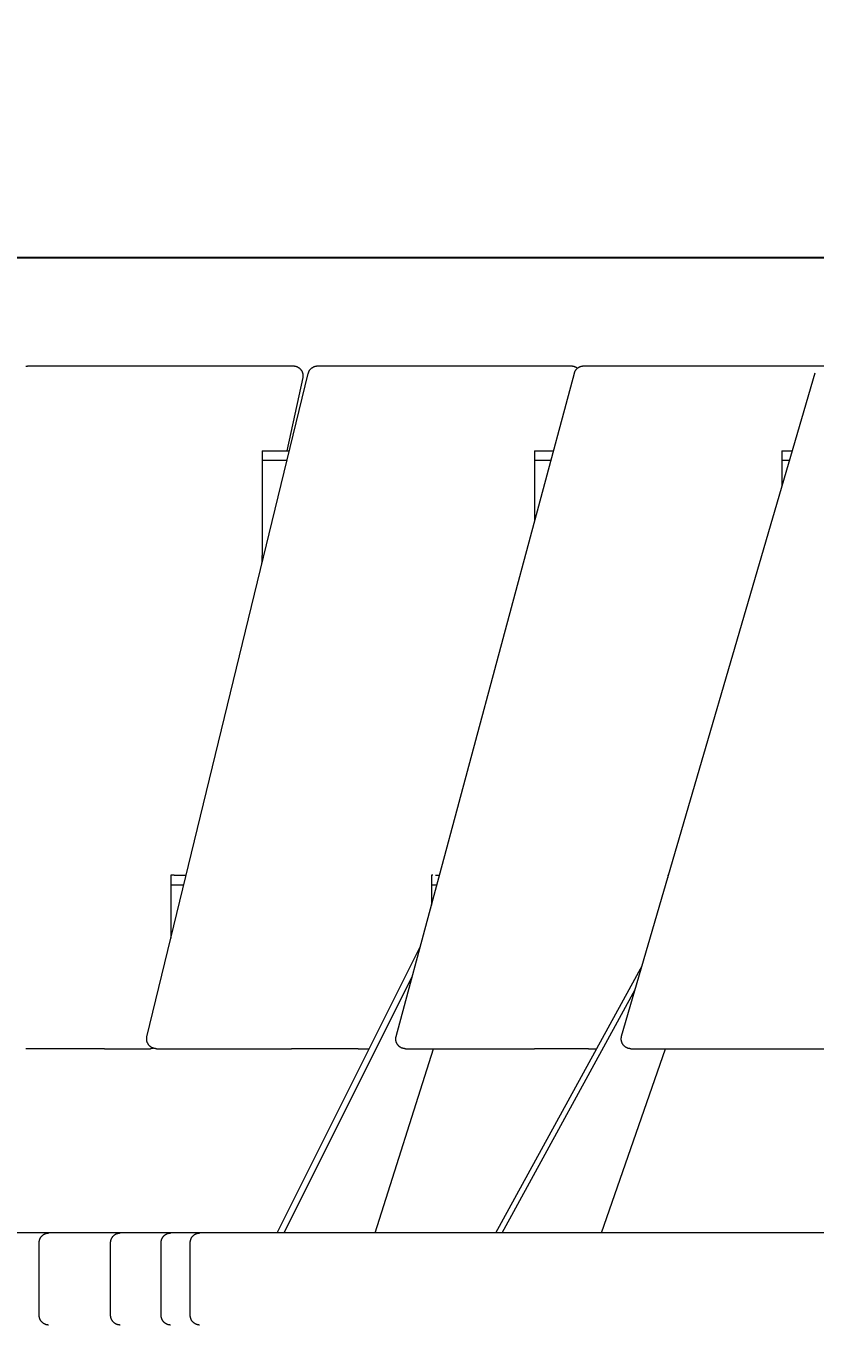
# Model space of a CAD drawing. Header units: inches. Extents: x -11 to 189, y -7 to 133.
# Drawn here: x 152.12 to 164.95, y 111.93 to 133.05 of the extents above; entities that cross this region are included whole.
import ezdxf

# ---------------------------------------------------------------- set-up
doc = ezdxf.new("R2010")
doc.units = ezdxf.units.IN
doc.layers.add('ZANO_R', color=7, linetype='Continuous', lineweight=0)
doc.layers.add('ZANO_W', color=1, linetype='Continuous', lineweight=0)
doc.styles.get("Standard").update_dxf_attribs({"font": 'arial.ttf'})
doc.dimstyles.new('amerykanie', dxfattribs={"dimtxt": 50, "dimasz": 50, "dimexe": 0.5, "dimexo": 0.5, "dimgap": 1, "dimtad": 1, "dimdec": 0, "dimzin": 0, "dimlunit": 5, "dimtxsty": 'Standard', "dimcen": 0.09, "dimclrd": 1, "dimclre": 1, "dimclrt": 1, "dimazin": 0, "dimtfac": 1, "dimtdec": 0, "dimtmove": 0, "dimatfit": 3, "dimfxl": 1, "dimtzin": 0, "dimarcsym": 1})

# ---------------------------------------------------------------- blocks, each defined once
blk = doc.blocks.new('*D405')
at = {"layer": 'ZANO_W', "color": 1, "lineweight": -2}
for p, q in [((116.545, 116.452), (116.545, 129.787)), ((179.816, 127.886), (179.816, 129.787)), ((117.545, 129.287), (178.816, 129.287))]:
    blk.add_line(p, q, dxfattribs=at)
at = {"layer": 'ZANO_W', "color": 1}
for points in [[(117.545, 129.454), (117.545, 129.121), (116.545, 129.287)], [(178.816, 129.121), (178.816, 129.454), (179.816, 129.287)]]:
    blk.add_solid(points, dxfattribs=at)
at = {"layer": 'ZANO_W', "color": 1, "insert": (148.18, 130.628), "char_height": 1.625, "attachment_point": 5}
blk.add_mtext('63 1/4', dxfattribs=at)

msp = doc.modelspace()

# ---------------------------------------------------------------- linework, layer by layer
at = {"layer": 'ZANO_R'}
for p, q in [((152.11623, 127.51738), (152.12148, 127.51898)), ((152.12148, 127.51898), (152.12678, 127.5204)), ((152.12678, 127.5204), (152.13212, 127.52163)), ((152.13212, 127.52163), (152.13751, 127.52268)), ((152.13751, 127.52268), (152.14293, 127.52353)), ((152.14293, 127.52353), (152.14837, 127.5242)), ((152.14837, 127.5242), (152.15384, 127.52468)), ((152.15384, 127.52468), (152.15931, 127.52496)), ((152.15931, 127.52496), (152.1648, 127.52506)), ((152.1648, 127.52506), (155.71927, 127.52506)), ((154.08482, 116.62103), (156.70772, 127.4048)), ((155.71927, 127.52506), (156.46307, 127.52506)), ((156.61702, 127.33442), (156.36129, 126.14711)), ((156.46307, 127.52506), (156.46847, 127.52497)), ((156.46847, 127.52497), (156.47386, 127.52469)), ((156.47386, 127.52469), (156.47924, 127.52423)), ((156.47924, 127.52423), (156.4846, 127.52358)), ((156.4846, 127.52358), (156.48994, 127.52275)), ((156.48994, 127.52275), (156.49524, 127.52174)), ((156.49524, 127.52174), (156.50051, 127.52055)), ((156.50051, 127.52055), (156.50573, 127.51917)), ((156.50573, 127.51917), (156.5109, 127.51762)), ((156.5109, 127.51762), (156.51602, 127.51589)), ((156.51602, 127.51589), (156.52107, 127.51399)), ((156.52107, 127.51399), (156.52606, 127.51192)), ((156.52606, 127.51192), (156.53097, 127.50967)), ((156.53097, 127.50967), (156.5358, 127.50726)), ((156.5358, 127.50726), (156.54054, 127.50469)), ((156.54054, 127.50469), (156.5452, 127.50195)), ((156.5452, 127.50195), (156.54976, 127.49906)), ((156.54976, 127.49906), (156.55421, 127.49601)), ((156.55421, 127.49601), (156.55856, 127.49281)), ((156.55856, 127.49281), (156.5628, 127.48946)), ((156.5628, 127.48946), (156.56692, 127.48597)), ((156.56692, 127.48597), (156.57092, 127.48234)), ((156.57092, 127.48234), (156.57479, 127.47858)), ((156.57479, 127.47858), (156.57853, 127.47468)), ((156.57853, 127.47468), (156.58213, 127.47066)), ((156.58213, 127.47066), (156.58559, 127.46652)), ((156.58559, 127.46652), (156.58891, 127.46226)), ((156.58891, 127.46226), (156.59208, 127.45789)), ((156.59208, 127.45789), (156.5951, 127.45342)), ((156.5951, 127.45342), (156.59797, 127.44884)), ((156.59797, 127.44884), (156.60068, 127.44417)), ((156.60068, 127.44417), (156.60322, 127.43941)), ((156.60322, 127.43941), (156.6056, 127.43456)), ((156.6056, 127.43456), (156.60781, 127.42963)), ((156.60781, 127.42963), (156.60986, 127.42464)), ((156.60986, 127.42464), (156.61172, 127.41957)), ((156.61172, 127.41957), (156.61342, 127.41444)), ((156.61342, 127.41444), (156.61494, 127.40926)), ((156.61494, 127.40926), (156.61628, 127.40403)), ((156.61628, 127.40403), (156.61744, 127.39876)), ((156.61807, 127.33972), (156.61702, 127.33442)), ((156.61744, 127.39876), (156.61842, 127.39345)), ((156.61893, 127.34505), (156.61807, 127.33972)), ((156.61842, 127.39345), (156.61921, 127.38811)), ((156.61961, 127.3504), (156.61893, 127.34505)), ((156.61921, 127.38811), (156.61982, 127.38274)), ((156.62011, 127.35578), (156.61961, 127.3504)), ((156.61982, 127.38274), (156.62025, 127.37736)), ((156.62042, 127.36117), (156.62011, 127.35578)), ((156.62025, 127.37736), (156.62049, 127.37197)), ((156.62055, 127.36657), (156.62042, 127.36117)), ((156.62049, 127.37197), (156.62055, 127.36657)), ((156.70772, 127.4048), (156.70908, 127.41)), ((156.70908, 127.41), (156.71062, 127.41516)), ((156.71062, 127.41516), (156.71233, 127.42026)), ((156.71233, 127.42026), (156.71422, 127.42529)), ((156.71422, 127.42529), (156.71628, 127.43026)), ((156.71628, 127.43026), (156.7185, 127.43516)), ((156.7185, 127.43516), (156.72089, 127.43998)), ((156.72089, 127.43998), (156.72345, 127.44471)), ((156.72345, 127.44471), (156.72616, 127.44936)), ((156.72616, 127.44936), (156.72903, 127.45391)), ((156.72903, 127.45391), (156.73206, 127.45835)), ((156.73206, 127.45835), (156.73523, 127.4627)), ((156.73523, 127.4627), (156.73855, 127.46693)), ((156.73855, 127.46693), (156.74202, 127.47104)), ((156.74202, 127.47104), (156.74562, 127.47504)), ((156.74562, 127.47504), (156.74936, 127.47891)), ((156.74936, 127.47891), (156.75322, 127.48265)), ((156.75322, 127.48265), (156.75722, 127.48625)), ((156.75722, 127.48625), (156.76133, 127.48972)), ((156.76133, 127.48972), (156.76556, 127.49304)), ((156.76556, 127.49304), (156.7699, 127.49622)), ((156.7699, 127.49622), (156.77435, 127.49925)), ((156.77435, 127.49925), (156.77889, 127.50212)), ((156.77889, 127.50212), (156.78354, 127.50484)), ((156.78354, 127.50484), (156.78827, 127.50739)), ((156.78827, 127.50739), (156.79309, 127.50979)), ((156.79309, 127.50979), (156.79798, 127.51201)), ((156.79798, 127.51201), (156.80295, 127.51407)), ((156.80295, 127.51407), (156.80799, 127.51596)), ((156.80799, 127.51596), (156.81309, 127.51768)), ((156.81309, 127.51768), (156.81824, 127.51922)), ((156.81824, 127.51922), (156.82344, 127.52058)), ((156.82344, 127.52058), (156.82869, 127.52176)), ((156.82869, 127.52176), (156.83398, 127.52277)), ((156.83398, 127.52277), (156.83929, 127.52359)), ((156.83929, 127.52359), (156.84463, 127.52423)), ((156.84463, 127.52423), (156.84999, 127.52469)), ((156.84999, 127.52469), (156.85536, 127.52497)), ((156.85536, 127.52497), (156.86074, 127.52506)), ((156.86074, 127.52506), (160.14105, 127.52506)), ((158.1359, 116.62468), (161.03353, 127.40845)), ((160.14105, 127.52506), (160.98099, 127.52506)), ((160.98099, 127.52506), (160.98629, 127.52497)), ((160.98629, 127.52497), (160.99159, 127.5247)), ((160.99159, 127.5247), (160.99687, 127.52426)), ((160.99687, 127.52426), (161.00214, 127.52363)), ((161.00214, 127.52363), (161.00738, 127.52283)), ((161.00738, 127.52283), (161.01259, 127.52186)), ((161.01259, 127.52186), (161.01777, 127.5207)), ((161.01777, 127.5207), (161.0229, 127.51938)), ((161.0229, 127.51938), (161.02799, 127.51788)), ((161.02799, 127.51788), (161.03302, 127.51621)), ((161.03302, 127.51621), (161.038, 127.51438)), ((161.03353, 127.40845), (161.03503, 127.41366)), ((161.03503, 127.41366), (161.0367, 127.41881)), ((161.0367, 127.41881), (161.03856, 127.42391)), ((161.038, 127.51438), (161.04291, 127.51238)), ((161.03856, 127.42391), (161.04058, 127.42894)), ((161.04058, 127.42894), (161.04278, 127.43389)), ((161.04278, 127.43389), (161.04515, 127.43877)), ((161.04291, 127.51238), (161.04775, 127.51021)), ((161.04515, 127.43877), (161.04768, 127.44356)), ((161.04768, 127.44356), (161.05038, 127.44827)), ((161.04775, 127.51021), (161.05251, 127.50788)), ((161.05038, 127.44827), (161.05324, 127.45287)), ((161.05251, 127.50788), (161.0572, 127.50539)), ((161.05324, 127.45287), (161.05625, 127.45738)), ((161.05625, 127.45738), (161.05942, 127.46178)), ((161.0572, 127.50539), (161.06179, 127.50275)), ((161.05942, 127.46178), (161.06274, 127.46607)), ((161.06179, 127.50275), (161.0663, 127.49995)), ((161.06274, 127.46607), (161.0662, 127.47024)), ((161.0662, 127.47024), (161.0698, 127.47429)), ((161.0663, 127.49995), (161.07071, 127.497)), ((161.0698, 127.47429), (161.07355, 127.47821)), ((161.07071, 127.497), (161.07501, 127.49391)), ((161.07355, 127.47821), (161.07742, 127.48201)), ((161.07501, 127.49391), (161.07921, 127.49067)), ((161.07742, 127.48201), (161.08142, 127.48566)), ((161.07921, 127.49067), (161.0833, 127.48729)), ((161.08142, 127.48566), (161.08555, 127.48918)), ((161.08555, 127.48918), (161.08979, 127.49255)), ((161.08979, 127.49255), (161.09415, 127.49578)), ((161.09415, 127.49578), (161.09862, 127.49885)), ((161.09862, 127.49885), (161.10319, 127.50176)), ((161.10319, 127.50176), (161.10786, 127.50452)), ((161.10786, 127.50452), (161.11262, 127.50712)), ((161.11262, 127.50712), (161.11746, 127.50955)), ((161.11746, 127.50955), (161.12239, 127.51181)), ((161.12239, 127.51181), (161.12739, 127.5139)), ((161.12739, 127.5139), (161.13246, 127.51582)), ((161.13246, 127.51582), (161.1376, 127.51756)), ((161.1376, 127.51756), (161.14279, 127.51912)), ((161.14279, 127.51912), (161.14803, 127.52051)), ((161.14803, 127.52051), (161.15332, 127.52171)), ((161.15332, 127.52171), (161.15864, 127.52273)), ((161.15864, 127.52273), (161.164, 127.52357)), ((161.164, 127.52357), (161.16938, 127.52422)), ((161.16938, 127.52422), (161.17478, 127.52469)), ((161.17478, 127.52469), (161.1802, 127.52497)), ((161.1802, 127.52497), (161.18562, 127.52506)), ((161.18562, 127.52506), (164.15988, 127.52506)), ((161.80202, 116.62789), (164.94622, 127.41166)), ((164.15988, 127.52506), (165.0878, 127.52506)), ((155.96035, 126.14711), (155.96035, 124.44418)), ((155.96035, 126.14711), (156.40182, 126.14711)), ((160.38709, 126.14711), (160.38709, 125.00266)), ((160.38709, 126.14711), (160.69461, 126.14711)), ((164.4085, 126.14711), (164.57752, 126.14711)), ((164.4085, 126.14711), (164.4085, 125.56741)), ((156.36351, 125.98963), (155.96035, 125.98963)), ((160.65229, 125.98963), (160.38709, 125.98963)), ((164.5316, 125.98963), (164.4085, 125.98963)), ((155.95789, 124.35408), (155.95975, 124.39912)), ((155.95975, 124.39912), (155.96035, 124.44418)), ((155.95477, 124.30912), (155.95789, 124.35408)), ((154.52499, 119.24825), (154.47442, 119.24825)), ((154.47442, 119.24825), (154.47442, 118.22285)), ((154.52499, 119.24825), (154.72383, 119.24825)), ((158.73077, 119.24825), (158.7091, 119.24825)), ((158.7091, 119.24825), (158.7091, 118.75789)), ((158.77815, 119.24825), (158.84086, 119.24825)), ((162.56603, 119.24825), (162.55475, 119.24825)), ((162.55475, 119.24825), (162.55475, 119.20957)), ((154.47442, 119.09077), (154.68552, 119.09077)), ((158.7091, 119.09077), (158.79855, 119.09077)), ((156.20242, 113.43057), (158.52737, 118.08158)), ((159.75751, 113.43057), (162.13899, 117.78361)), ((156.31425, 113.43057), (158.3974, 117.59786)), ((159.85787, 113.43057), (162.02447, 117.39082)), ((154.08036, 116.58303), (154.08042, 116.5885)), ((154.08048, 116.57755), (154.08036, 116.58303)), ((154.08042, 116.5885), (154.08068, 116.59398)), ((154.08079, 116.57208), (154.08048, 116.57755)), ((154.08068, 116.59398), (154.08113, 116.59944)), ((154.0813, 116.56662), (154.08079, 116.57208)), ((154.08113, 116.59944), (154.08177, 116.60488)), ((154.08199, 116.56119), (154.0813, 116.56662)), ((154.08177, 116.60488), (154.0826, 116.6103)), ((154.0826, 116.6103), (154.08361, 116.61568)), ((154.08361, 116.61568), (154.08482, 116.62103)), ((158.13052, 116.58157), (158.13054, 116.58702)), ((158.13069, 116.57613), (158.13052, 116.58157)), ((158.13054, 116.58702), (158.13074, 116.59246)), ((158.13105, 116.57069), (158.13069, 116.57613)), ((158.13074, 116.59246), (158.13114, 116.59789)), ((158.1316, 116.56527), (158.13105, 116.57069)), ((158.13114, 116.59789), (158.13172, 116.60331)), ((158.13234, 116.55987), (158.1316, 116.56527)), ((158.13172, 116.60331), (158.13249, 116.6087)), ((158.13249, 116.6087), (158.13344, 116.61406)), ((158.13344, 116.61406), (158.13458, 116.61939)), ((158.13458, 116.61939), (158.1359, 116.62468)), ((161.79573, 116.58522), (161.79587, 116.59063)), ((161.79577, 116.57981), (161.79573, 116.58522)), ((161.796, 116.57441), (161.79577, 116.57981)), ((161.79587, 116.59063), (161.7962, 116.59603)), ((161.79642, 116.56902), (161.796, 116.57441)), ((161.7962, 116.59603), (161.79671, 116.60141)), ((161.79702, 116.56364), (161.79642, 116.56902)), ((161.79671, 116.60141), (161.79741, 116.60677)), ((161.79741, 116.60677), (161.79829, 116.61211)), ((161.79829, 116.61211), (161.79935, 116.61741)), ((161.79935, 116.61741), (161.80059, 116.62267)), ((161.80059, 116.62267), (161.80202, 116.62789)), ((153.39657, 116.42633), (152.11782, 116.42633)), ((153.39657, 116.42633), (154.14038, 116.42633)), ((154.08287, 116.55578), (154.08199, 116.56119)), ((154.08394, 116.5504), (154.08287, 116.55578)), ((154.08519, 116.54507), (154.08394, 116.5504)), ((154.08663, 116.53978), (154.08519, 116.54507)), ((154.08826, 116.53455), (154.08663, 116.53978)), ((154.09006, 116.52938), (154.08826, 116.53455)), ((154.09204, 116.52427), (154.09006, 116.52938)), ((154.0942, 116.51923), (154.09204, 116.52427)), ((154.09654, 116.51427), (154.0942, 116.51923)), ((154.09904, 116.5094), (154.09654, 116.51427)), ((154.10171, 116.50462), (154.09904, 116.5094)), ((154.10455, 116.49993), (154.10171, 116.50462)), ((154.10755, 116.49534), (154.10455, 116.49993)), ((154.11071, 116.49087), (154.10755, 116.49534)), ((154.11402, 116.4865), (154.11071, 116.49087)), ((154.11748, 116.48225), (154.11402, 116.4865)), ((154.12108, 116.47812), (154.11748, 116.48225)), ((154.12483, 116.47413), (154.12108, 116.47812)), ((154.12872, 116.47026), (154.12483, 116.47413)), ((154.13273, 116.46653), (154.12872, 116.47026)), ((154.13688, 116.46295), (154.13273, 116.46653)), ((154.14114, 116.45951), (154.13688, 116.46295)), ((154.14533, 116.42641), (154.14038, 116.42633)), ((154.14552, 116.45622), (154.14114, 116.45951)), ((154.15028, 116.42664), (154.14533, 116.42641)), ((154.15002, 116.45309), (154.14552, 116.45622)), ((154.15462, 116.45011), (154.15002, 116.45309)), ((154.15522, 116.42703), (154.15028, 116.42664)), ((154.15932, 116.4473), (154.15462, 116.45011)), ((154.16014, 116.42757), (154.15522, 116.42703)), ((154.16412, 116.44465), (154.15932, 116.4473)), ((154.16505, 116.42827), (154.16014, 116.42757)), ((154.169, 116.44217), (154.16412, 116.44465)), ((154.16993, 116.42913), (154.16505, 116.42827)), ((154.17397, 116.43986), (154.169, 116.44217)), ((154.17478, 116.43013), (154.16993, 116.42913)), ((154.17902, 116.43772), (154.17397, 116.43986)), ((154.17959, 116.43129), (154.17478, 116.43013)), ((154.18414, 116.43577), (154.17902, 116.43772)), ((154.18437, 116.4326), (154.17959, 116.43129)), ((154.18932, 116.43399), (154.18414, 116.43577)), ((154.18911, 116.43406), (154.18437, 116.4326)), ((154.19456, 116.43239), (154.18932, 116.43399)), ((154.19986, 116.43098), (154.19456, 116.43239)), ((154.2052, 116.42975), (154.19986, 116.43098)), ((154.21057, 116.42871), (154.2052, 116.42975)), ((154.21599, 116.42785), (154.21057, 116.42871)), ((154.22143, 116.42719), (154.21599, 116.42785)), ((154.22688, 116.42671), (154.22143, 116.42719)), ((154.23236, 116.42642), (154.22688, 116.42671)), ((154.23783, 116.42633), (154.23236, 116.42642)), ((154.23783, 116.42633), (156.43395, 116.42633)), ((157.51814, 116.42633), (156.43395, 116.42633)), ((157.51814, 116.42633), (157.69995, 116.42633)), ((157.79287, 113.43057), (158.74256, 116.42633)), ((158.13326, 116.55451), (158.13234, 116.55987)), ((158.13436, 116.54917), (158.13326, 116.55451)), ((158.13565, 116.54388), (158.13436, 116.54917)), ((158.13712, 116.53864), (158.13565, 116.54388)), ((158.13878, 116.53344), (158.13712, 116.53864)), ((158.14061, 116.52831), (158.13878, 116.53344)), ((158.14262, 116.52325), (158.14061, 116.52831)), ((158.1448, 116.51826), (158.14262, 116.52325)), ((158.14715, 116.51335), (158.1448, 116.51826)), ((158.14967, 116.50852), (158.14715, 116.51335)), ((158.15236, 116.50378), (158.14967, 116.50852)), ((158.15521, 116.49914), (158.15236, 116.50378)), ((158.15821, 116.4946), (158.15521, 116.49914)), ((158.16138, 116.49016), (158.15821, 116.4946)), ((158.16469, 116.48584), (158.16138, 116.49016)), ((158.16815, 116.48163), (158.16469, 116.48584)), ((158.17176, 116.47755), (158.16815, 116.48163)), ((158.1755, 116.47359), (158.17176, 116.47755)), ((158.17938, 116.46977), (158.1755, 116.47359)), ((158.18339, 116.46608), (158.17938, 116.46977)), ((158.18752, 116.46254), (158.18339, 116.46608)), ((158.19178, 116.45913), (158.18752, 116.46254)), ((158.19615, 116.45588), (158.19178, 116.45913)), ((158.20063, 116.45278), (158.19615, 116.45588)), ((158.20521, 116.44984), (158.20063, 116.45278)), ((158.20989, 116.44706), (158.20521, 116.44984)), ((158.21467, 116.44444), (158.20989, 116.44706)), ((158.21953, 116.44198), (158.21467, 116.44444)), ((158.22448, 116.4397), (158.21953, 116.44198)), ((158.2295, 116.43759), (158.22448, 116.4397)), ((158.23459, 116.43566), (158.2295, 116.43759)), ((158.23975, 116.4339), (158.23459, 116.43566)), ((158.24496, 116.43232), (158.23975, 116.4339)), ((158.25023, 116.43092), (158.24496, 116.43232)), ((158.25554, 116.42971), (158.25023, 116.43092)), ((158.26089, 116.42868), (158.25554, 116.42971)), ((158.26627, 116.42783), (158.26089, 116.42868)), ((158.27167, 116.42718), (158.26627, 116.42783)), ((158.2771, 116.42671), (158.27167, 116.42718)), ((158.28254, 116.42642), (158.2771, 116.42671)), ((158.28799, 116.42633), (158.28254, 116.42642)), ((158.28799, 116.42633), (160.38404, 116.42633)), ((161.26225, 116.42633), (160.38404, 116.42633)), ((161.26225, 116.42633), (161.39644, 116.42633)), ((161.47612, 113.43057), (162.51548, 116.42633)), ((161.7978, 116.55829), (161.79702, 116.56364)), ((161.79877, 116.55297), (161.7978, 116.55829)), ((161.79992, 116.54769), (161.79877, 116.55297)), ((161.80125, 116.54245), (161.79992, 116.54769)), ((161.80276, 116.53725), (161.80125, 116.54245)), ((161.80445, 116.53211), (161.80276, 116.53725)), ((161.80631, 116.52704), (161.80445, 116.53211)), ((161.80835, 116.52203), (161.80631, 116.52704)), ((161.81056, 116.51709), (161.80835, 116.52203)), ((161.81293, 116.51223), (161.81056, 116.51709)), ((161.81547, 116.50746), (161.81293, 116.51223)), ((161.81817, 116.50277), (161.81547, 116.50746)), ((161.82104, 116.49818), (161.81817, 116.50277)), ((161.82405, 116.4937), (161.82104, 116.49818)), ((161.82722, 116.48932), (161.82405, 116.4937)), ((161.83054, 116.48505), (161.82722, 116.48932)), ((161.83401, 116.48089), (161.83054, 116.48505)), ((161.83761, 116.47686), (161.83401, 116.48089)), ((161.84135, 116.47295), (161.83761, 116.47686)), ((161.84522, 116.46918), (161.84135, 116.47295)), ((161.84922, 116.46554), (161.84522, 116.46918)), ((161.85334, 116.46204), (161.84922, 116.46554)), ((161.85758, 116.45868), (161.85334, 116.46204)), ((161.86194, 116.45547), (161.85758, 116.45868)), ((161.8664, 116.45241), (161.86194, 116.45547)), ((161.87096, 116.44951), (161.8664, 116.45241)), ((161.87562, 116.44677), (161.87096, 116.44951)), ((161.88037, 116.44418), (161.87562, 116.44677)), ((161.88521, 116.44176), (161.88037, 116.44418)), ((161.89013, 116.43951), (161.88521, 116.44176)), ((161.89512, 116.43743), (161.89013, 116.43951)), ((161.90018, 116.43553), (161.89512, 116.43743)), ((161.9053, 116.43379), (161.90018, 116.43553)), ((161.91048, 116.43224), (161.9053, 116.43379)), ((161.91571, 116.43086), (161.91048, 116.43224)), ((161.92098, 116.42966), (161.91571, 116.43086)), ((161.92629, 116.42865), (161.92098, 116.42966)), ((161.93164, 116.42781), (161.92629, 116.42865)), ((161.93701, 116.42716), (161.93164, 116.42781)), ((161.9424, 116.4267), (161.93701, 116.42716)), ((161.9478, 116.42642), (161.9424, 116.4267)), ((161.9532, 116.42633), (161.9478, 116.42642)), ((161.9532, 116.42633), (164.59253, 116.42633)), ((164.59253, 116.42633), (165.19391, 116.42633)), ((152.25367, 113.43057), (151.00055, 113.43057)), ((152.48621, 113.43057), (152.25367, 113.43057)), ((152.39076, 113.39525), (152.39498, 113.39857)), ((152.39498, 113.39857), (152.39932, 113.40175)), ((152.39932, 113.40175), (152.40377, 113.40478)), ((152.40377, 113.40478), (152.40832, 113.40765)), ((152.40832, 113.40765), (152.41296, 113.41036)), ((152.41296, 113.41036), (152.41769, 113.41292)), ((152.41769, 113.41292), (152.4225, 113.41531)), ((152.4225, 113.41531), (152.4274, 113.41754)), ((152.4274, 113.41754), (152.43237, 113.41959)), ((152.43237, 113.41959), (152.4374, 113.42148)), ((152.4374, 113.42148), (152.4425, 113.42319)), ((152.4425, 113.42319), (152.44765, 113.42473)), ((152.44765, 113.42473), (152.45285, 113.4261)), ((152.45285, 113.4261), (152.4581, 113.42728)), ((152.4581, 113.42728), (152.46338, 113.42828)), ((152.46338, 113.42828), (152.4687, 113.42911)), ((152.4687, 113.42911), (152.47404, 113.42975)), ((152.47404, 113.42975), (152.47939, 113.43021)), ((152.47939, 113.43021), (152.48476, 113.43048)), ((152.48476, 113.43048), (152.49014, 113.43057)), ((153.47676, 113.43057), (152.49014, 113.43057)), ((153.64731, 113.43057), (153.47676, 113.43057)), ((153.55174, 113.39525), (153.55597, 113.39857)), ((153.55597, 113.39857), (153.56031, 113.40175)), ((153.56031, 113.40175), (153.56476, 113.40478)), ((153.56476, 113.40478), (153.5693, 113.40765)), ((153.5693, 113.40765), (153.57395, 113.41036)), ((153.57395, 113.41036), (153.57868, 113.41292)), ((153.57868, 113.41292), (153.58349, 113.41531)), ((153.58349, 113.41531), (153.58839, 113.41754)), ((153.58839, 113.41754), (153.59336, 113.41959)), ((153.59336, 113.41959), (153.59839, 113.42148)), ((153.59839, 113.42148), (153.60349, 113.42319)), ((153.60349, 113.42319), (153.60864, 113.42473)), ((153.60864, 113.42473), (153.61384, 113.4261)), ((153.61384, 113.4261), (153.61909, 113.42728)), ((153.61909, 113.42728), (153.62437, 113.42828)), ((153.62437, 113.42828), (153.62968, 113.42911)), ((153.62968, 113.42911), (153.63502, 113.42975)), ((153.63502, 113.42975), (153.64038, 113.43021)), ((153.64038, 113.43021), (153.64575, 113.43048)), ((153.64575, 113.43048), (153.65113, 113.43057)), ((154.36167, 113.43057), (153.65113, 113.43057)), ((154.46848, 113.43057), (154.36167, 113.43057)), ((154.37285, 113.39525), (154.37708, 113.39857)), ((154.37708, 113.39857), (154.38142, 113.40175)), ((154.38142, 113.40175), (154.38587, 113.40478)), ((154.38587, 113.40478), (154.39041, 113.40765)), ((154.39041, 113.40765), (154.39505, 113.41036)), ((154.39505, 113.41036), (154.39978, 113.41292)), ((154.39978, 113.41292), (154.4046, 113.41531)), ((154.4046, 113.41531), (154.4095, 113.41754)), ((154.4095, 113.41754), (154.41446, 113.41959)), ((154.41446, 113.41959), (154.4195, 113.42148)), ((154.4195, 113.42148), (154.4246, 113.42319)), ((154.4246, 113.42319), (154.42975, 113.42473)), ((154.42975, 113.42473), (154.43495, 113.4261)), ((154.43495, 113.4261), (154.4402, 113.42728)), ((154.4402, 113.42728), (154.44548, 113.42828)), ((154.44548, 113.42828), (154.45079, 113.42911)), ((154.45079, 113.42911), (154.45613, 113.42975)), ((154.45613, 113.42975), (154.46149, 113.43021)), ((154.46149, 113.43021), (154.46686, 113.43048)), ((154.46686, 113.43048), (154.47224, 113.43057)), ((154.8998, 113.43057), (154.47224, 113.43057)), ((154.8461, 113.39525), (154.85033, 113.39857)), ((154.85033, 113.39857), (154.85467, 113.40175)), ((154.85467, 113.40175), (154.85911, 113.40478)), ((154.85911, 113.40478), (154.86366, 113.40765)), ((154.86366, 113.40765), (154.8683, 113.41036)), ((154.8683, 113.41036), (154.87303, 113.41292)), ((154.87303, 113.41292), (154.87785, 113.41531)), ((154.87785, 113.41531), (154.88274, 113.41754)), ((154.88274, 113.41754), (154.88771, 113.41959)), ((154.88771, 113.41959), (154.89275, 113.42148)), ((154.89275, 113.42148), (154.89784, 113.42319)), ((154.89784, 113.42319), (154.903, 113.42473)), ((154.94176, 113.43057), (154.8998, 113.43057)), ((154.903, 113.42473), (154.9082, 113.4261)), ((154.9082, 113.4261), (154.91344, 113.42728)), ((154.91344, 113.42728), (154.91873, 113.42828)), ((154.91873, 113.42828), (154.92404, 113.42911)), ((154.92404, 113.42911), (154.92938, 113.42975)), ((154.92938, 113.42975), (154.93474, 113.43021)), ((154.93474, 113.43021), (154.94011, 113.43048)), ((154.94011, 113.43048), (154.94548, 113.43057)), ((155.08591, 113.43057), (154.94548, 113.43057)), ((172.50389, 113.43057), (155.08591, 113.43057)), ((152.33266, 113.27309), (152.33275, 113.27847)), ((152.33266, 112.09199), (152.33266, 113.27309)), ((152.33275, 113.27847), (152.33303, 113.28384)), ((152.33303, 113.28384), (152.33348, 113.2892)), ((152.33348, 113.2892), (152.33413, 113.29454)), ((152.33413, 113.29454), (152.33495, 113.29985)), ((152.33495, 113.29985), (152.33595, 113.30513)), ((152.33595, 113.30513), (152.33714, 113.31038)), ((152.33714, 113.31038), (152.3385, 113.31558)), ((152.3385, 113.31558), (152.34004, 113.32073)), ((152.34004, 113.32073), (152.34175, 113.32583)), ((152.34175, 113.32583), (152.34364, 113.33087)), ((152.34364, 113.33087), (152.3457, 113.33583)), ((152.3457, 113.33583), (152.34792, 113.34073)), ((152.34792, 113.34073), (152.35032, 113.34554)), ((152.35032, 113.34554), (152.35287, 113.35028)), ((152.35287, 113.35028), (152.35559, 113.35492)), ((152.35559, 113.35492), (152.35846, 113.35946)), ((152.35846, 113.35946), (152.36148, 113.36391)), ((152.36148, 113.36391), (152.36466, 113.36825)), ((152.36466, 113.36825), (152.36798, 113.37248)), ((152.36798, 113.37248), (152.37144, 113.37659)), ((152.37144, 113.37659), (152.37505, 113.38058)), ((152.37505, 113.38058), (152.37878, 113.38445)), ((152.37878, 113.38445), (152.38265, 113.38819)), ((152.38265, 113.38819), (152.38664, 113.39179)), ((152.38664, 113.39179), (152.39076, 113.39525)), ((153.49365, 113.27309), (153.49374, 113.27847)), ((153.49365, 112.09199), (153.49365, 113.27309)), ((153.49374, 113.27847), (153.49402, 113.28384)), ((153.49402, 113.28384), (153.49447, 113.2892)), ((153.49447, 113.2892), (153.49511, 113.29454)), ((153.49511, 113.29454), (153.49594, 113.29985)), ((153.49594, 113.29985), (153.49694, 113.30513)), ((153.49694, 113.30513), (153.49813, 113.31038)), ((153.49813, 113.31038), (153.49949, 113.31558)), ((153.49949, 113.31558), (153.50103, 113.32073)), ((153.50103, 113.32073), (153.50274, 113.32583)), ((153.50274, 113.32583), (153.50463, 113.33087)), ((153.50463, 113.33087), (153.50669, 113.33583)), ((153.50669, 113.33583), (153.50891, 113.34073)), ((153.50891, 113.34073), (153.5113, 113.34554)), ((153.5113, 113.34554), (153.51386, 113.35028)), ((153.51386, 113.35028), (153.51657, 113.35492)), ((153.51657, 113.35492), (153.51945, 113.35946)), ((153.51945, 113.35946), (153.52247, 113.36391)), ((153.52247, 113.36391), (153.52565, 113.36825)), ((153.52565, 113.36825), (153.52897, 113.37248)), ((153.52897, 113.37248), (153.53243, 113.37659)), ((153.53243, 113.37659), (153.53604, 113.38058)), ((153.53604, 113.38058), (153.53977, 113.38445)), ((153.53977, 113.38445), (153.54364, 113.38819)), ((153.54364, 113.38819), (153.54763, 113.39179)), ((153.54763, 113.39179), (153.55174, 113.39525)), ((154.31476, 113.27309), (154.31485, 113.27847)), ((154.31476, 112.09199), (154.31476, 113.27309)), ((154.31485, 113.27847), (154.31512, 113.28384)), ((154.31512, 113.28384), (154.31558, 113.2892)), ((154.31558, 113.2892), (154.31622, 113.29454)), ((154.31622, 113.29454), (154.31705, 113.29985)), ((154.31705, 113.29985), (154.31805, 113.30513)), ((154.31805, 113.30513), (154.31923, 113.31038)), ((154.31923, 113.31038), (154.3206, 113.31558)), ((154.3206, 113.31558), (154.32213, 113.32073)), ((154.32213, 113.32073), (154.32385, 113.32583)), ((154.32385, 113.32583), (154.32574, 113.33087)), ((154.32574, 113.33087), (154.32779, 113.33583)), ((154.32779, 113.33583), (154.33002, 113.34073)), ((154.33002, 113.34073), (154.33241, 113.34554)), ((154.33241, 113.34554), (154.33497, 113.35028)), ((154.33497, 113.35028), (154.33768, 113.35492)), ((154.33768, 113.35492), (154.34055, 113.35946)), ((154.34055, 113.35946), (154.34358, 113.36391)), ((154.34358, 113.36391), (154.34675, 113.36825)), ((154.34675, 113.36825), (154.35008, 113.37248)), ((154.35008, 113.37248), (154.35354, 113.37659)), ((154.35354, 113.37659), (154.35714, 113.38058)), ((154.35714, 113.38058), (154.36088, 113.38445)), ((154.36088, 113.38445), (154.36475, 113.38819)), ((154.36475, 113.38819), (154.36874, 113.39179)), ((154.36874, 113.39179), (154.37285, 113.39525)), ((154.788, 113.27309), (154.7881, 113.27847)), ((154.788, 112.09199), (154.788, 113.27309)), ((154.7881, 113.27847), (154.78837, 113.28384)), ((154.78837, 113.28384), (154.78883, 113.2892)), ((154.78883, 113.2892), (154.78947, 113.29454)), ((154.78947, 113.29454), (154.79029, 113.29985)), ((154.79029, 113.29985), (154.7913, 113.30513)), ((154.7913, 113.30513), (154.79248, 113.31038)), ((154.79248, 113.31038), (154.79384, 113.31558)), ((154.79384, 113.31558), (154.79538, 113.32073)), ((154.79538, 113.32073), (154.7971, 113.32583)), ((154.7971, 113.32583), (154.79898, 113.33087)), ((154.79898, 113.33087), (154.80104, 113.33583)), ((154.80104, 113.33583), (154.80327, 113.34073)), ((154.80327, 113.34073), (154.80566, 113.34554)), ((154.80566, 113.34554), (154.80821, 113.35028)), ((154.80821, 113.35028), (154.81093, 113.35492)), ((154.81093, 113.35492), (154.8138, 113.35946)), ((154.8138, 113.35946), (154.81683, 113.36391)), ((154.81683, 113.36391), (154.82, 113.36825)), ((154.82, 113.36825), (154.82332, 113.37248)), ((154.82332, 113.37248), (154.82679, 113.37659)), ((154.82679, 113.37659), (154.83039, 113.38058)), ((154.83039, 113.38058), (154.83413, 113.38445)), ((154.83413, 113.38445), (154.838, 113.38819)), ((154.838, 113.38819), (154.84199, 113.39179)), ((154.84199, 113.39179), (154.8461, 113.39525)), ((152.33275, 112.0866), (152.33266, 112.09199)), ((152.33303, 112.08121), (152.33275, 112.0866)), ((152.33349, 112.07584), (152.33303, 112.08121)), ((152.33413, 112.07048), (152.33349, 112.07584)), ((152.33496, 112.06516), (152.33413, 112.07048)), ((152.33597, 112.05986), (152.33496, 112.06516)), ((152.33716, 112.0546), (152.33597, 112.05986)), ((152.33853, 112.04938), (152.33716, 112.0546)), ((152.34008, 112.04422), (152.33853, 112.04938)), ((152.34181, 112.03911), (152.34008, 112.04422)), ((152.3437, 112.03406), (152.34181, 112.03911)), ((152.34577, 112.02908), (152.3437, 112.03406)), ((152.34801, 112.02417), (152.34577, 112.02908)), ((152.35042, 112.01934), (152.34801, 112.02417)), ((152.35299, 112.0146), (152.35042, 112.01934)), ((152.35572, 112.00995), (152.35299, 112.0146)), ((152.3586, 112.0054), (152.35572, 112.00995)), ((152.36165, 112.00094), (152.3586, 112.0054)), ((152.36484, 111.9966), (152.36165, 112.00094)), ((152.36818, 111.99236), (152.36484, 111.9966)), ((152.37166, 111.98824), (152.36818, 111.99236)), ((152.37528, 111.98425), (152.37166, 111.98824)), ((152.37904, 111.98038), (152.37528, 111.98425)), ((152.38293, 111.97664), (152.37904, 111.98038)), ((152.38694, 111.97304), (152.38293, 111.97664)), ((152.39107, 111.96957), (152.38694, 111.97304)), ((152.39532, 111.96625), (152.39107, 111.96957)), ((152.39969, 111.96308), (152.39532, 111.96625)), ((152.40415, 111.96006), (152.39969, 111.96308)), ((152.40872, 111.95719), (152.40415, 111.96006)), ((152.41338, 111.95448), (152.40872, 111.95719)), ((152.41814, 111.95193), (152.41338, 111.95448)), ((152.42298, 111.94955), (152.41814, 111.95193)), ((152.42789, 111.94733), (152.42298, 111.94955)), ((152.43288, 111.94529), (152.42789, 111.94733)), ((152.43794, 111.94341), (152.43288, 111.94529)), ((152.44306, 111.94171), (152.43794, 111.94341)), ((152.44823, 111.94019), (152.44306, 111.94171)), ((152.45345, 111.93884), (152.44823, 111.94019)), ((152.45872, 111.93768), (152.45345, 111.93884)), ((152.46402, 111.93669), (152.45872, 111.93768)), ((152.46935, 111.93589), (152.46402, 111.93669)), ((152.47471, 111.93527), (152.46935, 111.93589)), ((152.48009, 111.93483), (152.47471, 111.93527)), ((152.48547, 111.93458), (152.48009, 111.93483)), ((153.49374, 112.0866), (153.49365, 112.09199)), ((153.49402, 112.08121), (153.49374, 112.0866)), ((153.49448, 112.07584), (153.49402, 112.08121)), ((153.49512, 112.07048), (153.49448, 112.07584)), ((153.49595, 112.06516), (153.49512, 112.07048)), ((153.49696, 112.05986), (153.49595, 112.06516)), ((153.49815, 112.0546), (153.49696, 112.05986)), ((153.49952, 112.04938), (153.49815, 112.0546)), ((153.50107, 112.04422), (153.49952, 112.04938)), ((153.50279, 112.03911), (153.50107, 112.04422)), ((153.50469, 112.03406), (153.50279, 112.03911)), ((153.50676, 112.02908), (153.50469, 112.03406)), ((153.509, 112.02417), (153.50676, 112.02908)), ((153.51141, 112.01934), (153.509, 112.02417)), ((153.51398, 112.0146), (153.51141, 112.01934)), ((153.51671, 112.00995), (153.51398, 112.0146)), ((153.51959, 112.0054), (153.51671, 112.00995)), ((153.52264, 112.00094), (153.51959, 112.0054)), ((153.52583, 111.9966), (153.52264, 112.00094)), ((153.52917, 111.99236), (153.52583, 111.9966)), ((153.53265, 111.98824), (153.52917, 111.99236)), ((153.53627, 111.98425), (153.53265, 111.98824)), ((153.54003, 111.98038), (153.53627, 111.98425)), ((153.54392, 111.97664), (153.54003, 111.98038)), ((153.54793, 111.97304), (153.54392, 111.97664)), ((153.55206, 111.96957), (153.54793, 111.97304)), ((153.55631, 111.96625), (153.55206, 111.96957)), ((153.56067, 111.96308), (153.55631, 111.96625)), ((153.56514, 111.96006), (153.56067, 111.96308)), ((153.56971, 111.95719), (153.56514, 111.96006)), ((153.57437, 111.95448), (153.56971, 111.95719)), ((153.57913, 111.95193), (153.57437, 111.95448)), ((153.58396, 111.94955), (153.57913, 111.95193)), ((153.58888, 111.94733), (153.58396, 111.94955)), ((153.59387, 111.94529), (153.58888, 111.94733)), ((153.59893, 111.94341), (153.59387, 111.94529)), ((153.60405, 111.94171), (153.59893, 111.94341)), ((153.60922, 111.94019), (153.60405, 111.94171)), ((153.61444, 111.93884), (153.60922, 111.94019)), ((153.61971, 111.93768), (153.61444, 111.93884)), ((153.62501, 111.93669), (153.61971, 111.93768)), ((153.63034, 111.93589), (153.62501, 111.93669)), ((153.6357, 111.93527), (153.63034, 111.93589)), ((153.64107, 111.93483), (153.6357, 111.93527)), ((153.64646, 111.93458), (153.64107, 111.93483)), ((154.31485, 112.0866), (154.31476, 112.09199)), ((154.31512, 112.08121), (154.31485, 112.0866)), ((154.31559, 112.07584), (154.31512, 112.08121)), ((154.31623, 112.07048), (154.31559, 112.07584)), ((154.31706, 112.06516), (154.31623, 112.07048)), ((154.31807, 112.05986), (154.31706, 112.06516)), ((154.31926, 112.0546), (154.31807, 112.05986)), ((154.32063, 112.04938), (154.31926, 112.0546)), ((154.32218, 112.04422), (154.32063, 112.04938)), ((154.3239, 112.03911), (154.32218, 112.04422)), ((154.3258, 112.03406), (154.3239, 112.03911)), ((154.32787, 112.02908), (154.3258, 112.03406)), ((154.33011, 112.02417), (154.32787, 112.02908)), ((154.33251, 112.01934), (154.33011, 112.02417)), ((154.33508, 112.0146), (154.33251, 112.01934)), ((154.33781, 112.00995), (154.33508, 112.0146)), ((154.3407, 112.0054), (154.33781, 112.00995)), ((154.34374, 112.00094), (154.3407, 112.0054)), ((154.34694, 111.9966), (154.34374, 112.00094)), ((154.35028, 111.99236), (154.34694, 111.9966)), ((154.35376, 111.98824), (154.35028, 111.99236)), ((154.35738, 111.98425), (154.35376, 111.98824)), ((154.36114, 111.98038), (154.35738, 111.98425)), ((154.36502, 111.97664), (154.36114, 111.98038)), ((154.36904, 111.97304), (154.36502, 111.97664)), ((154.37317, 111.96957), (154.36904, 111.97304)), ((154.37742, 111.96625), (154.37317, 111.96957)), ((154.38178, 111.96308), (154.37742, 111.96625)), ((154.38625, 111.96006), (154.38178, 111.96308)), ((154.39082, 111.95719), (154.38625, 111.96006)), ((154.39548, 111.95448), (154.39082, 111.95719)), ((154.40023, 111.95193), (154.39548, 111.95448)), ((154.40507, 111.94955), (154.40023, 111.95193)), ((154.40999, 111.94733), (154.40507, 111.94955)), ((154.41498, 111.94529), (154.40999, 111.94733)), ((154.42003, 111.94341), (154.41498, 111.94529)), ((154.42515, 111.94171), (154.42003, 111.94341)), ((154.43033, 111.94019), (154.42515, 111.94171)), ((154.43555, 111.93884), (154.43033, 111.94019)), ((154.44081, 111.93768), (154.43555, 111.93884)), ((154.44612, 111.93669), (154.44081, 111.93768)), ((154.45145, 111.93589), (154.44612, 111.93669)), ((154.45681, 111.93527), (154.45145, 111.93589)), ((154.46218, 111.93483), (154.45681, 111.93527)), ((154.46757, 111.93458), (154.46218, 111.93483)), ((154.7881, 112.0866), (154.788, 112.09199)), ((154.78837, 112.08121), (154.7881, 112.0866)), ((154.78883, 112.07584), (154.78837, 112.08121)), ((154.78948, 112.07048), (154.78883, 112.07584)), ((154.79031, 112.06516), (154.78948, 112.07048)), ((154.79132, 112.05986), (154.79031, 112.06516)), ((154.79251, 112.0546), (154.79132, 112.05986)), ((154.79388, 112.04938), (154.79251, 112.0546)), ((154.79543, 112.04422), (154.79388, 112.04938)), ((154.79715, 112.03911), (154.79543, 112.04422)), ((154.79905, 112.03406), (154.79715, 112.03911)), ((154.80112, 112.02908), (154.79905, 112.03406)), ((154.80336, 112.02417), (154.80112, 112.02908)), ((154.80576, 112.01934), (154.80336, 112.02417)), ((154.80833, 112.0146), (154.80576, 112.01934)), ((154.81106, 112.00995), (154.80833, 112.0146)), ((154.81395, 112.0054), (154.81106, 112.00995)), ((154.81699, 112.00094), (154.81395, 112.0054)), ((154.82018, 111.9966), (154.81699, 112.00094)), ((154.82352, 111.99236), (154.82018, 111.9966)), ((154.82701, 111.98824), (154.82352, 111.99236)), ((154.83063, 111.98425), (154.82701, 111.98824)), ((154.83439, 111.98038), (154.83063, 111.98425)), ((154.83827, 111.97664), (154.83439, 111.98038)), ((154.84229, 111.97304), (154.83827, 111.97664)), ((154.84642, 111.96957), (154.84229, 111.97304)), ((154.85067, 111.96625), (154.84642, 111.96957)), ((154.85503, 111.96308), (154.85067, 111.96625)), ((154.8595, 111.96006), (154.85503, 111.96308)), ((154.86406, 111.95719), (154.8595, 111.96006)), ((154.86873, 111.95448), (154.86406, 111.95719)), ((154.87348, 111.95193), (154.86873, 111.95448)), ((154.87832, 111.94955), (154.87348, 111.95193)), ((154.88324, 111.94733), (154.87832, 111.94955)), ((154.88823, 111.94529), (154.88324, 111.94733)), ((154.89328, 111.94341), (154.88823, 111.94529)), ((154.8984, 111.94171), (154.89328, 111.94341)), ((154.90357, 111.94019), (154.8984, 111.94171)), ((154.9088, 111.93884), (154.90357, 111.94019)), ((154.91406, 111.93768), (154.9088, 111.93884)), ((154.91936, 111.93669), (154.91406, 111.93768)), ((154.9247, 111.93589), (154.91936, 111.93669)), ((154.93006, 111.93527), (154.9247, 111.93589)), ((154.93543, 111.93483), (154.93006, 111.93527)), ((154.94082, 111.93458), (154.93543, 111.93483))]:
    msp.add_line(p, q, dxfattribs=at)

# ---------------------------------------------------------------- dimensions: what is measured, and where the dimension line sits
at = {"layer": 'ZANO_W'}
dim = msp.add_linear_dim(base=(179.81591, 129.28729), p1=(116.54452, 115.95209), p2=(179.81591, 127.38558), dimstyle='amerykanie', override={"dimtxt": 1.625, "dimasz": 1, "dimgap": 0.5, "dimdec": 4, "dimaunit": 1, "dimadec": 1, "dimtdec": 4, "dimtmove": 1, "dimfrac": 2}, dxfattribs=at)
dim.commit()
dim.dimension.update_dxf_attribs({"geometry": '*D405', "text_midpoint": (148.18022, 130.62806)})

doc.saveas('drawing.dxf')
